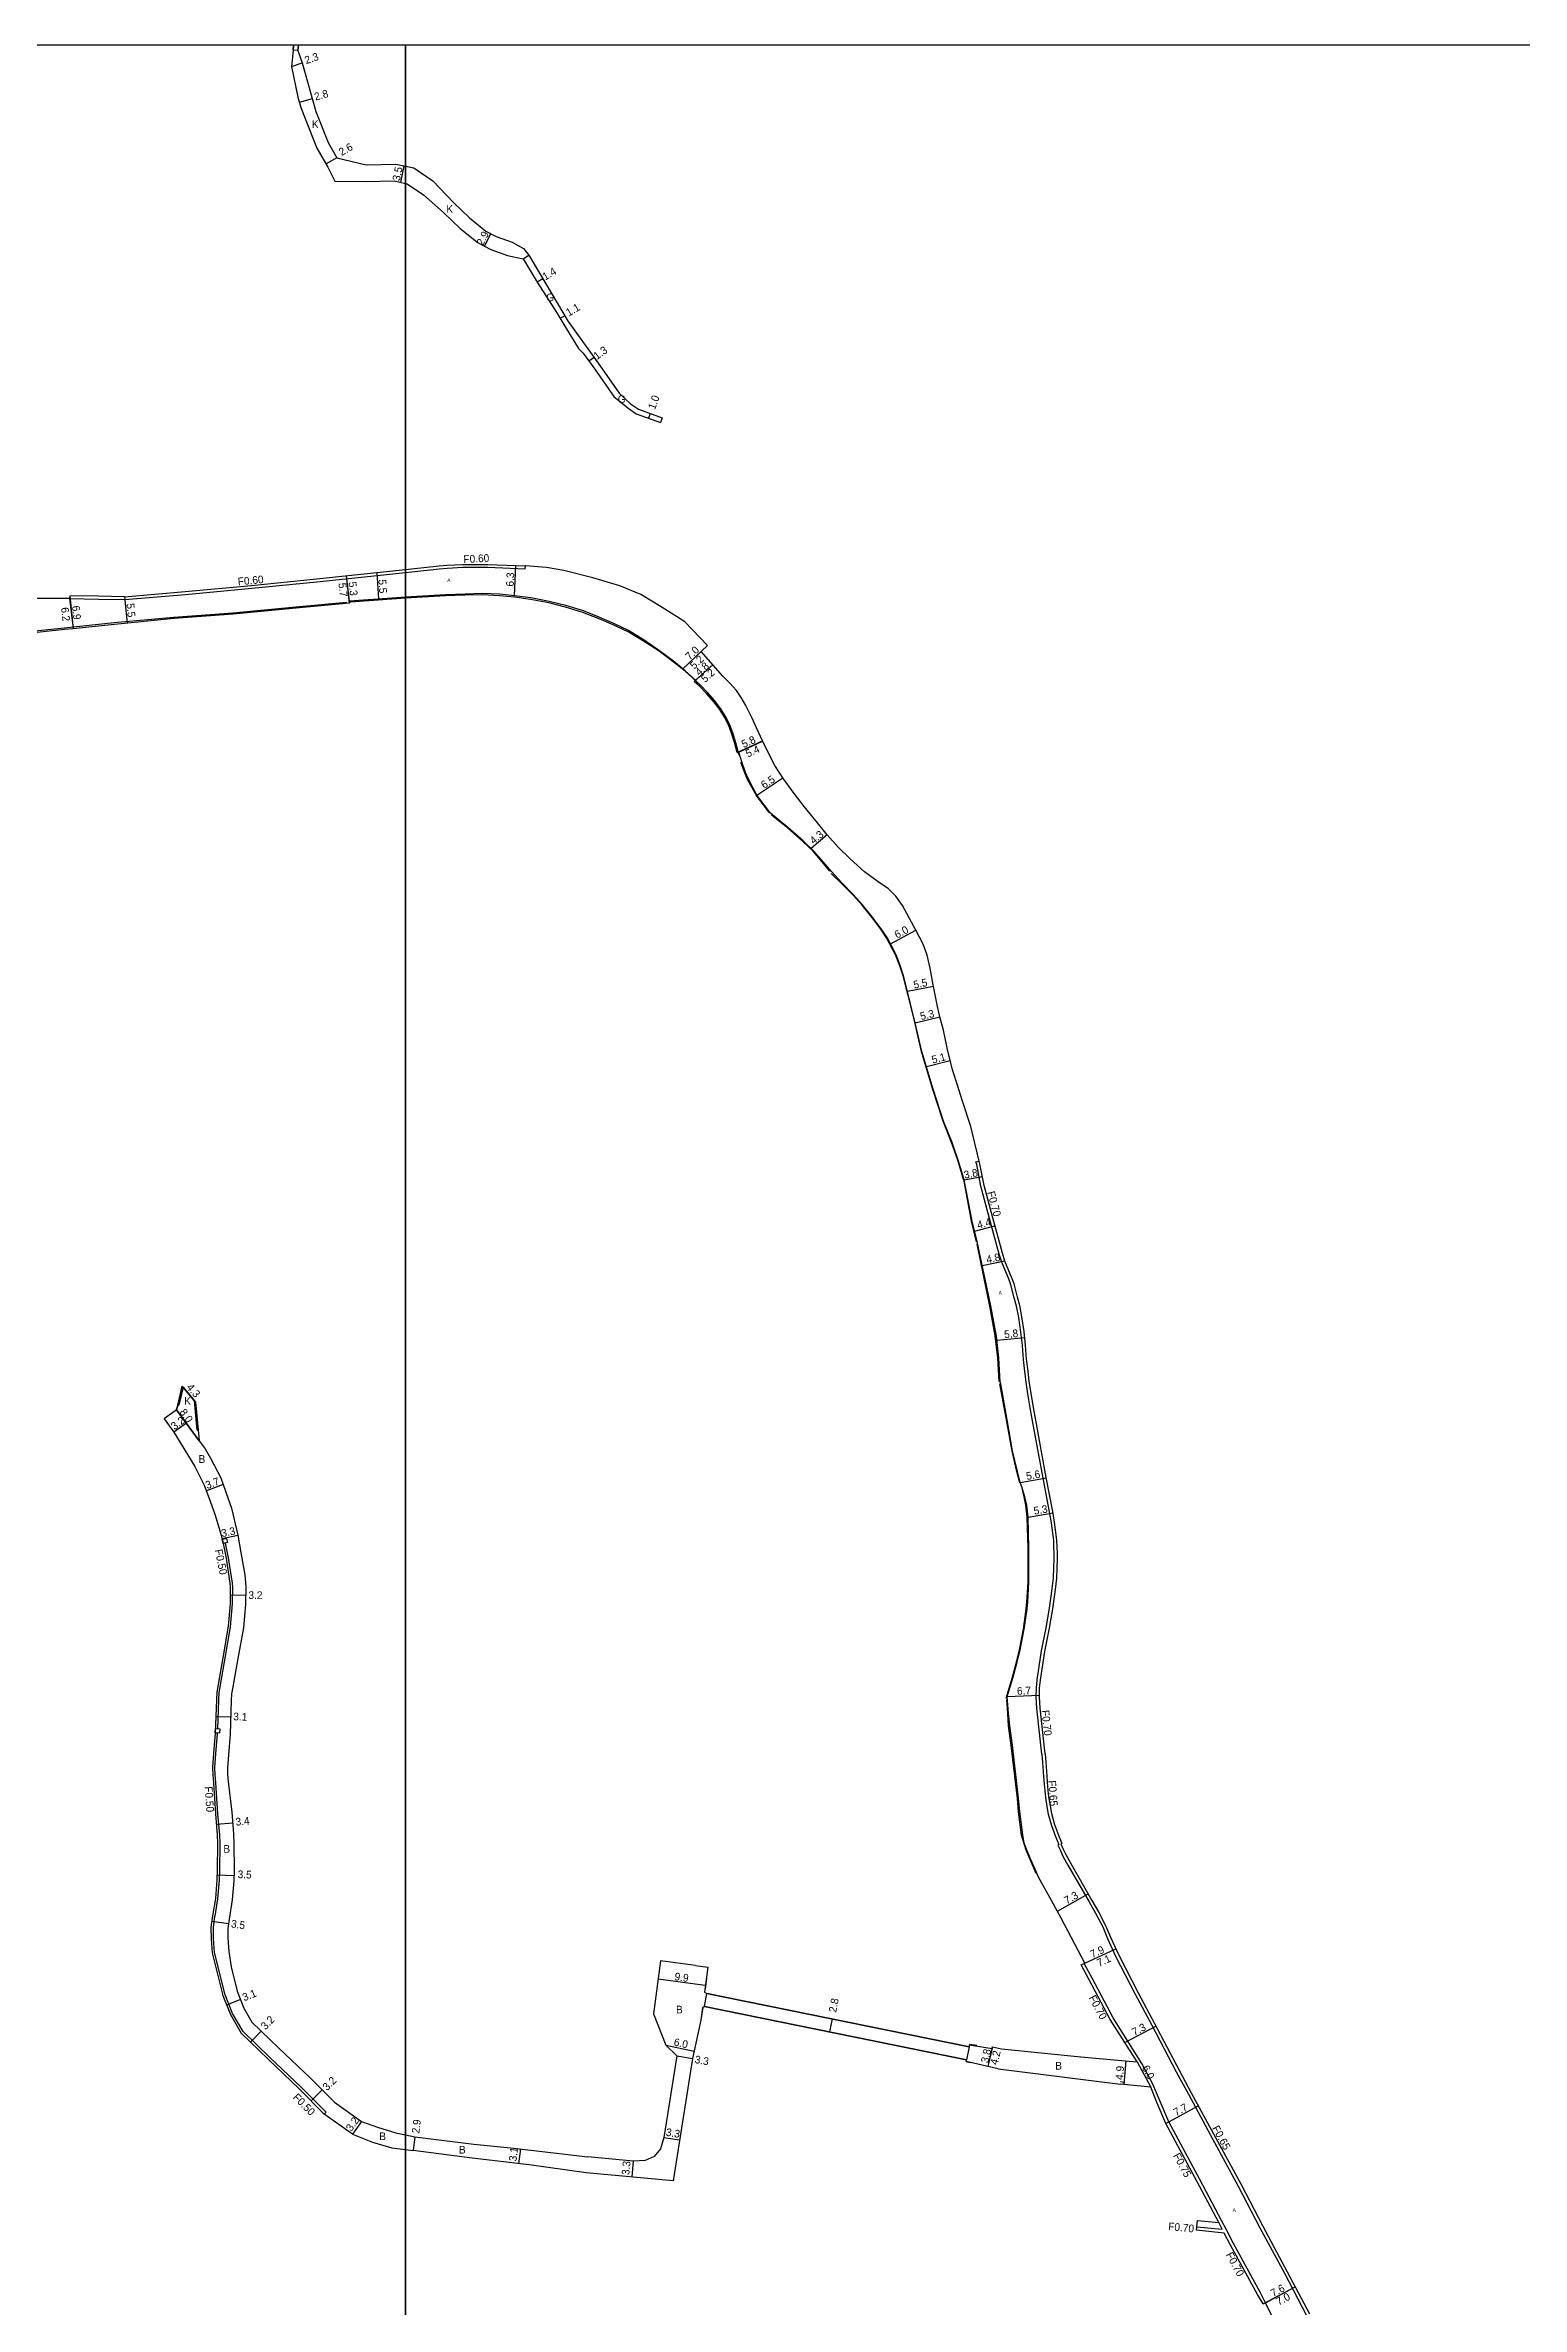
# Model space of a CAD drawing. Header units: metres. Extents: x -4000 to 0, y -102000 to -99000.
# Drawn here: x -874.8 to -568.2, y -99469.6 to -99000 of the extents above; entities that cross this region are included whole.
import ezdxf

# ---------------------------------------------------------------- set-up
doc = ezdxf.new("R2010")
doc.units = ezdxf.units.M
doc.header["$LTSCALE"] = 2.5
for name, color, linetype in [('側溝・桝', 7, 'Continuous'), ('図郭', 7, 'Continuous'), ('幅員', 7, 'Continuous'), ('歩道・分離帯・安全施設', 7, 'Continuous'), ('舗装', 7, 'Continuous'), ('道路', 7, 'Continuous')]:
    doc.layers.add(name, color=color, linetype=linetype)
doc.styles.get("Standard").update_dxf_attribs({"font": ''})
doc.styles.add('YOKO_DECO', font='')
doc.styles.get('Standard').set_extended_font_data('@MS PGothic')
doc.styles.get('YOKO_DECO').set_extended_font_data('MS PGothic')

msp = doc.modelspace()

# ---------------------------------------------------------------- linework, layer by layer
at = {"layer": '側溝・桝'}
for points in [[(-869.72, -99114.91), (-863.72, -99115), (-858.29, -99115.11), (-845.68, -99114.03), (-831.92, -99112.76), (-818.39, -99111.42), (-808.53, -99110.37), (-800, -99109.49)], [(-800, -99109.49), (-798.65, -99109.35), (-792.97, -99108.72), (-791.34, -99108.59), (-788.09, -99108.4), (-782.87, -99108.39), (-775.13, -99108.69), (-775.08, -99108.09)], [(-667.84, -99354.84), (-668.91, -99345.36), (-669.02, -99342.93), (-668.98, -99341.12), (-668.8, -99339.42), (-667.89, -99333.4), (-666.93, -99328.57), (-666.26, -99324.55), (-665.69, -99320.53), (-665.44, -99318.24), (-665.34, -99316.2), (-665.3, -99314.17), (-665.3, -99313.07), (-665.33, -99311.97), (-665.38, -99310.44), (-665.86, -99306.78), (-666.24, -99304.55), (-667.59, -99297.51), (-669.79, -99285.6), (-670.26, -99282.94), (-670.75, -99280), (-671.13, -99277.56), (-671.39, -99275.37), (-671.68, -99272.91), (-671.89, -99269.99), (-672.18, -99267.19), (-672.64, -99264.15), (-673.1, -99261.83), (-673.59, -99260.11), (-674.27, -99257.41), (-674.65, -99256.38), (-676.18, -99252.67), (-676.69, -99251.01), (-678.71, -99243.63), (-680.52, -99236.91), (-681.37, -99232.42), (-681.52, -99231.84), (-680.85, -99231.7)], [(-838.96, -99349.55), (-838.75, -99343.6), (-838.67, -99342.05), (-838.39, -99340.42), (-837.35, -99334.5), (-836.34, -99328.36), (-835.9, -99323.64), (-835.86, -99320.1), (-835.93, -99319.31), (-836.73, -99314.06), (-837.36, -99310.99)], [(-816.84, -99429.55), (-816.49, -99429.2), (-821.68, -99423.95), (-828.14, -99417.83), (-833.71, -99412.43), (-835.9, -99408.68), (-837.44, -99404.79), (-839.63, -99396), (-839.63, -99396.02), (-839.85, -99393.14), (-839.88, -99390.82), (-839.54, -99388.48), (-839.53, -99388.45), (-838.94, -99384.85), (-838.63, -99380.99), (-838.56, -99378.89), (-838.5, -99373.38), (-838.57, -99371.58), (-838.94, -99367.2), (-839.36, -99360.81), (-839.37, -99360.75), (-839.52, -99359.12), (-839.57, -99357.57), (-839.34, -99354.75), (-838.99, -99350.51), (-839.49, -99350.47)], [(-667.84, -99354.84), (-667.7, -99356.56), (-667.49, -99359.46), (-667.33, -99361.74), (-667.12, -99363.8), (-666.8, -99365.67), (-666.5, -99367.32), (-665.84, -99369.65), (-664.98, -99371.91), (-664.33, -99373.62), (-664.52, -99373.7), (-664.07, -99374.72), (-663.47, -99375.99), (-662.42, -99377.86), (-658.04, -99385.52), (-656.69, -99387.87), (-655.2, -99390.67), (-654.22, -99393.12), (-652.53, -99396.75), (-648.45, -99404.67), (-645.04, -99411.1), (-639.94, -99420.76), (-637.4, -99425.45), (-632.38, -99434.71), (-627.08, -99444.5), (-622.56, -99453.15), (-617.49, -99462.61), (-612.87, -99471.39)], [(-621.4, -99468.73), (-622.47, -99466.68), (-628.02, -99456.45), (-629.52, -99453.57), (-630.52, -99451.68), (-635.04, -99443.17), (-641.49, -99431.17), (-643.27, -99426.95), (-644.78, -99423.33), (-647.09, -99419.06), (-653.02, -99409.59), (-657.4, -99401.37), (-659.05, -99398.27)], [(-635.63, -99452.99), (-630.37, -99453.49), (-631.11, -99452.05)]]:
    msp.add_lwpolyline(points, dxfattribs=at)
for points in [[(-837.15, -99310.03), (-836.97, -99310.91), (-837.85, -99311.09), (-838.03, -99310.21)], [(-839.46, -99349.53), (-838.56, -99349.56), (-838.59, -99350.46), (-839.49, -99350.43)]]:
    msp.add_lwpolyline(points, close=True, dxfattribs=at)
at = {"layer": '側溝・桝', "elevation": -78.88}
msp.add_lwpolyline([(-648.07, -99418.73), (-645.24, -99424.01)], dxfattribs=at)
at = {"layer": '図郭'}
for points in [[(-1600, -99600), (-800, -99600), (-800, -99000), (-1600, -99000)], [(-800, -99600), (0, -99600), (0, -99000), (-800, -99000)]]:
    msp.add_lwpolyline(points, close=True, dxfattribs=at)
at = {"layer": '幅員'}
for points in [[(-823.64, -99004.39), (-821.47, -99003.64)], [(-819.36, -99011.11), (-822.05, -99011.88)], [(-814.23, -99023.35), (-816.48, -99024.65)], [(-800.96, -99028.47), (-800.24, -99025.05)], [(-783.6, -99041.73), (-782.29, -99039.14)], [(-771.46, -99048.5), (-772.67, -99049.22)], [(-766.92, -99056.19), (-767.86, -99056.75)], [(-760.83, -99064.84), (-761.89, -99065.6)], [(-749.16, -99076.48), (-749.5, -99077.43)], [(-811.6, -99115.83), (-812.21, -99110.15)], [(-811.62, -99115.41), (-812.21, -99110.15)], [(-805.96, -99109.5), (-805.59, -99115)], [(-777.34, -99114.29), (-777.09, -99108.01)], [(-869.72, -99114.91), (-869.01, -99121.1)], [(-869.71, -99114.31), (-869, -99121.15)], [(-858.31, -99114.5), (-857.77, -99120)], [(-737.3, -99124.65), (-742.39, -99129.48)], [(-738.61, -99125.89), (-742.39, -99129.48)], [(-740.02, -99132.08), (-736.16, -99128.65)], [(-739.78, -99131.82), (-736.16, -99128.65)], [(-731.12, -99146.85), (-725.85, -99144.46)], [(-730.79, -99146.76), (-725.85, -99144.48)], [(-727.03, -99155.73), (-721.6, -99152.14)], [(-712.42, -99163.97), (-715.68, -99166.75)], [(-699.3, -99186.58), (-694.03, -99183.71)], [(-695.74, -99196.44), (-690.35, -99195.34)], [(-694.17, -99203), (-689.02, -99201.75)], [(-691.82, -99212.07), (-686.88, -99210.78)], [(-683.99, -99235.57), (-680.21, -99234.86)], [(-681.82, -99246.26), (-677.6, -99245.11)], [(-675.54, -99252.44), (-680.23, -99253.44)], [(-677.19, -99268.9), (-671.38, -99268.32)], [(-843.56, -99281.73), (-846.34, -99278.45)], [(-845.48, -99286.1), (-848.06, -99288)], [(-847.5, -99283.32), (-842.81, -99289.8)], [(-837.85, -99298.86), (-841.32, -99300.13)], [(-672.38, -99298.45), (-666.91, -99297.44)], [(-670.72, -99305.6), (-665.52, -99304.72)], [(-838.07, -99310.03), (-834.83, -99309.39)], [(-833.18, -99321.89), (-836.38, -99321.85)], [(-675.06, -99342.86), (-668.35, -99342.56)], [(-836.27, -99347.18), (-839.37, -99347.07)], [(-835.87, -99369.15), (-839.25, -99369.45)], [(-839.1, -99379.92), (-835.6, -99380.04)], [(-664.6, -99387.46), (-658.25, -99383.82)], [(-836.74, -99390.06), (-840.2, -99389.55)], [(-659.67, -99398.57), (-652.51, -99395.24)], [(-658.91, -99398.2), (-652.51, -99395.24)], [(-737.73, -99402.86), (-747.54, -99401.55)], [(-834.25, -99405.78), (-837.13, -99406.92)], [(-832.18, -99414.62), (-829.95, -99412.32)], [(-711.41, -99409.82), (-711.96, -99412.52)], [(-650.61, -99414.71), (-644.18, -99411.32)], [(-745.92, -99415.25), (-740.05, -99416.5)], [(-743.63, -99417.48), (-740.38, -99418.05)], [(-678.11, -99415.59), (-679.08, -99419.68)], [(-678.2, -99415.98), (-679.08, -99419.68)], [(-650.38, -99418.52), (-650.83, -99423.4)], [(-648.07, -99418.73), (-645.24, -99424.01)], [(-817.27, -99424.56), (-819.55, -99426.81)], [(-809.11, -99431.13), (-810.97, -99433.74)], [(-642.13, -99431.51), (-635.36, -99427.83)], [(-798.02, -99434.28), (-798.38, -99437.16)], [(-746.33, -99434.41), (-743.07, -99434.93)], [(-776.43, -99439.87), (-776.06, -99436.79)], [(-752.68, -99439.33), (-752.98, -99442.61)], [(-621.92, -99468.98), (-615.24, -99465.46)], [(-621.4, -99468.73), (-615.24, -99465.46)]]:
    msp.add_lwpolyline(points, dxfattribs=at)
at = {"layer": '歩道・分離帯・安全施設'}
for points, elevation in [([(-812.14, -99115.71), (-822.01, -99116.6), (-835.87, -99117.9), (-848.08, -99118.81), (-860.51, -99119.9), (-870.84, -99121.01), (-880.24, -99122.03)], 81.46), ([(-800, -99114.84), (-801.83, -99114.97), (-811.38, -99115.64)], 81.39), ([(-730.69, -99147.42), (-731.37, -99144.88), (-732.03, -99142.74), (-732.7, -99140.98), (-733.52, -99139.39), (-734.48, -99137.8), (-735.75, -99136.12), (-737.26, -99134.41), (-738.76, -99132.87), (-741.91, -99129.98), (-744.37, -99128.01), (-747.31, -99125.8), (-750.54, -99123.72), (-753.78, -99121.78), (-756.87, -99120.32), (-759.77, -99119.08), (-763.14, -99117.78), (-766.78, -99116.65), (-770.21, -99115.79), (-774, -99115.08), (-777.36, -99114.59), (-780.48, -99114.3), (-783.96, -99114.13), (-787.59, -99114.16), (-791.67, -99114.29), (-800, -99114.84)], 81.87), ([(-724.44, -99159.31), (-727.13, -99155.75), (-728.97, -99152.43), (-729.55, -99151.05), (-730.36, -99148.95)], 81.89), ([(-711.9, -99171.47), (-713.8, -99169.14), (-715.3, -99167.34), (-717.49, -99165.3), (-720.64, -99162.51), (-723.96, -99159.85)], 81.7), ([(-684.04, -99235.71), (-685.29, -99231.49), (-686.6, -99227.84), (-688.35, -99223.43), (-690.5, -99216.84), (-692.81, -99208.97), (-694.46, -99201.96), (-695.64, -99197.05), (-696.64, -99193.24), (-697.35, -99191.13), (-698.22, -99188.89), (-700.08, -99185.33), (-701.3, -99183.53), (-703.12, -99181.05), (-705.19, -99178.54), (-707.02, -99176.51), (-709.48, -99174.06), (-711.59, -99172)], 81.69), ([(-681.45, -99248.46), (-682.45, -99244.18), (-683.96, -99235.85)], 81.65), ([(-676.69, -99277.45), (-676.96, -99272.53), (-677.51, -99268), (-678.68, -99261.78), (-681.31, -99248.96)], 81.61), ([(-672.45, -99298.47), (-673.01, -99296.17), (-673.98, -99291.89), (-675.18, -99285.43), (-676.55, -99277.96)], 81.38), ([(-675.29, -99343.23), (-674.02, -99339.03), (-673.1, -99335.71), (-672.49, -99333.15), (-671.63, -99328.88), (-671.16, -99325.29), (-670.95, -99323.26), (-670.69, -99319.15), (-670.66, -99312.07), (-670.91, -99305.6), (-671.14, -99303.16), (-671.53, -99301.41), (-671.96, -99299.53)], 81.15), ([(-669.05, -99379.64), (-671.11, -99374.77), (-672.07, -99371.66), (-672.72, -99366.78), (-672.88, -99364.02), (-674.21, -99353.04), (-674.74, -99348.97), (-674.94, -99346.42), (-675.1, -99343.49)], 80.72)]:
    msp.add_lwpolyline(points, dxfattribs=dict(at, elevation=elevation))
for points in [[(-737.71, -99403.54), (-737.42, -99401.41)], [(-738.56, -99410.08), (-738.2, -99407.41)], [(-681.38, -99415.34), (-682.86, -99415.1)], [(-683.57, -99418.68), (-682.72, -99418.88)]]:
    msp.add_lwpolyline(points, dxfattribs=at)
at = {"layer": '舗装'}
msp.add_lwpolyline([(-775.56, -99044.33), (-774.36, -99043.62)], dxfattribs=at)
at = {"layer": '道路'}
for points in [[(-823.33, -99001.02), (-823.64, -99004.39), (-822.35, -99010.8), (-821.75, -99012.95), (-818.39, -99021.34), (-816.09, -99025.34)], [(-823.22, -99000), (-823.33, -99001.02)], [(-823.22, -99000), (-823.33, -99001.02)], [(-822.22, -99000), (-822.33, -99001.12), (-823.33, -99001.02), (-823.22, -99000)], [(-822.22, -99000), (-822.33, -99001.12)], [(-822.33, -99001.12), (-822.22, -99000)], [(-822.33, -99001.12), (-821.47, -99003.64), (-818.6, -99013.79), (-816.05, -99020.2), (-814.23, -99023.35), (-808.17, -99024.81)], [(-816.09, -99025.34), (-814.63, -99028.21), (-808.09, -99028.31), (-802.31, -99028.19), (-800, -99028.68)], [(-808.17, -99024.81), (-801.98, -99024.68), (-800, -99025.1)], [(-800, -99025.1), (-798.22, -99025.47), (-794.29, -99028.13), (-790.05, -99032.65), (-786.71, -99035.86), (-783.33, -99038.62), (-781.13, -99039.73), (-777.84, -99040.91)], [(-800, -99028.68), (-799.61, -99028.76), (-796.24, -99031.03), (-792.06, -99034.74), (-788.64, -99038.03), (-784.92, -99041.06), (-782.28, -99042.4), (-778.82, -99043.64), (-775.56, -99044.33), (-772.67, -99049.22), (-768.58, -99055.54), (-767.13, -99057.99), (-764.03, -99062.95), (-763.09, -99063.92), (-760.69, -99067.26), (-756.7, -99072.95), (-753.8, -99075.3), (-752.08, -99076.5), (-747.05, -99078.31)], [(-777.84, -99040.91), (-775.5, -99042.23), (-774.36, -99043.62), (-766.21, -99057.39), (-759.63, -99066.51), (-755.64, -99072.21), (-753.23, -99074.48), (-751.62, -99075.6), (-746.71, -99077.37)], [(-746.71, -99077.37), (-747.05, -99078.31)], [(-869.72, -99114.91), (-878.1, -99114.85)], [(-846.18, -99278.64), (-847.07, -99282.39), (-847.26, -99282.34), (-847.5, -99283.32)], [(-846.18, -99278.64), (-843.79, -99281.47)], [(-843.79, -99281.47), (-843.22, -99287.53), (-843.02, -99287.51), (-842.81, -99289.8)], [(-847.5, -99283.32), (-850.07, -99285.21)], [(-850.07, -99285.21), (-848.06, -99288), (-843.74, -99295.07)], [(-842.81, -99289.8), (-841.61, -99291.43), (-840.45, -99293.39)], [(-843.74, -99295.07), (-841.76, -99298.95), (-840.82, -99301.51), (-839.58, -99305.01)], [(-840.45, -99293.39), (-838.36, -99297.46), (-837.34, -99300.26), (-836.09, -99303.78), (-834.83, -99309.38), (-834.2, -99312.98)], [(-839.58, -99305.01), (-838.07, -99310.03), (-837.23, -99314.15), (-836.43, -99319.37)], [(-834.2, -99312.98), (-833.37, -99317.6), (-833.16, -99320), (-833.2, -99323.78), (-833.65, -99328.59), (-834.79, -99334.95), (-835.83, -99340.87), (-836.08, -99342.34), (-836.15, -99343.71), (-836.39, -99350.65), (-836.75, -99354.96), (-836.96, -99357.64), (-836.93, -99358.96), (-836.78, -99360.5), (-836.06, -99366.9), (-835.67, -99371.4), (-835.6, -99373.34), (-835.56, -99379.07)], [(-836.43, -99319.37), (-836.36, -99320.12), (-836.4, -99323.61), (-836.84, -99328.29), (-837.84, -99334.42), (-838.88, -99340.34), (-839.17, -99341.99), (-839.25, -99343.58), (-839.49, -99350.47), (-839.84, -99354.71), (-840.07, -99357.56), (-840.02, -99359.15), (-839.86, -99360.79), (-839.86, -99360.85), (-839.44, -99367.24), (-839.07, -99371.61), (-839, -99373.38), (-839.06, -99378.88), (-839.13, -99380.96), (-839.44, -99384.79), (-840.03, -99388.41)], [(-648.07, -99418.73), (-653.65, -99409.93), (-658.03, -99401.71), (-659.67, -99398.57), (-658.91, -99398.2), (-663.83, -99388.86), (-665.84, -99385.24), (-668.54, -99380.35), (-669.33, -99378.54), (-670.25, -99376.45), (-671.19, -99374.23), (-671.5, -99373.27), (-671.8, -99371.58), (-672.39, -99366.73), (-672.66, -99363.99), (-673.91, -99352.99), (-674.49, -99348.93), (-674.76, -99346.39), (-675.06, -99342.86), (-673.87, -99339.06), (-672.96, -99335.73), (-672.35, -99333.17), (-671.51, -99328.88), (-670.92, -99324.69)], [(-835.56, -99379.07), (-835.64, -99381.16), (-835.95, -99385.07)], [(-840.03, -99388.41), (-840.39, -99390.78), (-840.35, -99393.16), (-840.13, -99396.05)], [(-835.95, -99385.07), (-836.6, -99389.11), (-836.88, -99391.01), (-836.85, -99393), (-836.64, -99395.79), (-836.15, -99398.98), (-834.95, -99404.01), (-833.55, -99407.54), (-831.88, -99410.45), (-826.28, -99415.88), (-819.79, -99422.02), (-814.76, -99427.1), (-809.11, -99431.13), (-805.81, -99432.31), (-801.99, -99433.45), (-800, -99433.87)], [(-840.13, -99396.05), (-837.92, -99404.95), (-836.35, -99408.9), (-834.1, -99412.75)], [(-739.77, -99398.74), (-747.04, -99397.75), (-748.5, -99408.76)], [(-739.77, -99398.74), (-737.22, -99399.05), (-737.91, -99404.25), (-737.38, -99404.52)], [(-737.93, -99407.22), (-738.33, -99407.4), (-738.68, -99410.06)], [(-737.93, -99407.22), (-683.5, -99418.33)], [(-737.93, -99407.22), (-683.5, -99418.33)], [(-737.38, -99404.52), (-682.95, -99415.63), (-682.88, -99415.22)], [(-682.95, -99415.63), (-737.38, -99404.52)], [(-810.97, -99433.74), (-816.84, -99429.55), (-822.03, -99424.31), (-828.49, -99418.19), (-834.1, -99412.75)], [(-748.5, -99408.76), (-745.92, -99415.25), (-743.63, -99417.48), (-746.33, -99434.41), (-747.05, -99436.75), (-748.35, -99438.35), (-750.22, -99439.21), (-752.67, -99439.33), (-752.68, -99439.33), (-762.15, -99438.45)], [(-738.68, -99410.06), (-740.37, -99418), (-744.43, -99443.41)], [(-682.88, -99415.22), (-678.2, -99415.98)], [(-678.2, -99415.98), (-678.11, -99415.59), (-676.2, -99416.04)], [(-676.2, -99416.04), (-659.78, -99417.66), (-649.71, -99418.58), (-648.07, -99418.73)], [(-676.9, -99420.19), (-683.56, -99418.62), (-683.5, -99418.33)], [(-676.9, -99420.19), (-675.25, -99420.36), (-651.5, -99423.33)], [(-645.24, -99424.01), (-650.15, -99423.46), (-651.5, -99423.33)], [(-810.97, -99433.74), (-806.82, -99435.39), (-802.79, -99436.59), (-800, -99436.95)], [(-800, -99433.87), (-798.02, -99434.28)], [(-798.02, -99434.28), (-785.79, -99435.83), (-778.16, -99436.54)], [(-778.16, -99436.54), (-773.96, -99437.04), (-762.15, -99438.45)], [(-800, -99436.95), (-798.38, -99437.16)], [(-744.43, -99443.41), (-762.45, -99441.73), (-774.33, -99440.12), (-786.15, -99438.71), (-798.38, -99437.16)]]:
    msp.add_lwpolyline(points, dxfattribs=at)
for points, elevation in [([(-800, -99108.89), (-798.72, -99108.75), (-793.02, -99108.11), (-791.39, -99107.98), (-788.11, -99107.8), (-782.86, -99107.79), (-775.08, -99108.09)], 80.63), ([(-858.31, -99114.5), (-845.73, -99113.42), (-831.97, -99112.16), (-818.45, -99110.82), (-808.6, -99109.77), (-800, -99108.89)], 80.67), ([(-696.79, -99178.61), (-698.14, -99176.67), (-699.71, -99175.16), (-701.82, -99173.7), (-704.66, -99171.6), (-707.66, -99168.94), (-710.12, -99166.52), (-712.42, -99163.97), (-714.7, -99161.09), (-717.19, -99158.05), (-719.31, -99155.34), (-721.46, -99152.35), (-723.3, -99149.56), (-724.53, -99147.16), (-725.85, -99144.46), (-727.11, -99141.74), (-728.07, -99139.57), (-729.29, -99137.1), (-730.3, -99135.44), (-731.28, -99134), (-732.66, -99132.47), (-734.08, -99130.99), (-738.61, -99125.89), (-737.3, -99124.65), (-741.98, -99119.72), (-743.68, -99118.64), (-747.21, -99116.4), (-751.15, -99114.04), (-755.5, -99112.27), (-761.1, -99110.58), (-767.08, -99109.06), (-770.71, -99108.47), (-775.08, -99108.09)], 80.24), ([(-811.62, -99115.41), (-811.6, -99115.83), (-822.02, -99116.84), (-835.75, -99118.15), (-848, -99119.04), (-860.43, -99120.26), (-869.05, -99121.16), (-870.78, -99121.34), (-880.27, -99122.38), (-880.33, -99121.83)], 80.62), ([(-858.31, -99114.5), (-863.71, -99114.39), (-869.71, -99114.31), (-869.72, -99114.91)], 80.67), ([(-800, -99114.63), (-801.84, -99114.75), (-811.62, -99115.41)], 80.59), ([(-670.92, -99324.69), (-670.79, -99323.29), (-670.54, -99319.15), (-670.53, -99312.06), (-670.72, -99305.6), (-670.98, -99303.13), (-671.35, -99301.37), (-671.98, -99299.35), (-672.38, -99298.45), (-672.93, -99296.15), (-673.91, -99291.88), (-675.06, -99285.4), (-676.39, -99277.92), (-676.47, -99277.5), (-676.76, -99272.54), (-677.29, -99268.04), (-678.46, -99261.74), (-681.3, -99248.41), (-682.34, -99244.14), (-683.99, -99235.57), (-685.19, -99231.47), (-686.13, -99228.85), (-686.5, -99227.81), (-688.27, -99223.41), (-690.39, -99216.76), (-692.77, -99208.96), (-694.17, -99203), (-694.41, -99201.96), (-695.59, -99197.04), (-696.57, -99193.22), (-697.26, -99191.1), (-698.12, -99188.85), (-699.3, -99186.58), (-699.99, -99185.26), (-701.22, -99183.49), (-703.05, -99180.98), (-705.11, -99178.46), (-706.94, -99176.42), (-709.39, -99173.94), (-711.52, -99171.59), (-713.7, -99169.08), (-715.23, -99167.28), (-717.42, -99165.22), (-720.58, -99162.42), (-724.16, -99159.45), (-727.03, -99155.73), (-728.75, -99152.36), (-729.36, -99150.98), (-730.17, -99148.82), (-730.79, -99146.76), (-731.12, -99146.85), (-731.63, -99144.95), (-732.28, -99142.83), (-732.94, -99141.09), (-733.76, -99139.52), (-734.7, -99137.95), (-735.96, -99136.3), (-737.46, -99134.6), (-738.95, -99133.06), (-740.02, -99132.08), (-739.78, -99131.82), (-741.88, -99129.9), (-744.3, -99127.92), (-747.24, -99125.73), (-750.4, -99123.52), (-753.67, -99121.55), (-756.73, -99120.06), (-759.64, -99118.82), (-763.03, -99117.47), (-766.67, -99116.36), (-770.17, -99115.49), (-773.98, -99114.75), (-777.34, -99114.29), (-780.46, -99114), (-783.97, -99113.87), (-787.6, -99113.96), (-791.68, -99114.09), (-800, -99114.63)], 80.65), ([(-692.52, -99186.67), (-694.03, -99183.71), (-696.79, -99178.61)], 80.24), ([(-689.48, -99199.59), (-690.41, -99195.06), (-691.04, -99191.65), (-691.63, -99188.91), (-692.52, -99186.67)], 80.24), ([(-688.29, -99204.51), (-689.02, -99201.75), (-689.48, -99199.59)], 80.24), ([(-667.17, -99354.79), (-668.23, -99345.3), (-668.34, -99342.93), (-668.3, -99341.16), (-668.12, -99339.5), (-667.22, -99333.52), (-666.25, -99328.69), (-665.58, -99324.66), (-665.01, -99320.62), (-664.76, -99318.29), (-664.66, -99316.22), (-664.61, -99314.18), (-664.62, -99313.06), (-664.65, -99311.95), (-664.7, -99310.39), (-665.19, -99306.67), (-665.56, -99304.43), (-666.92, -99297.38), (-669.12, -99285.48), (-669.59, -99282.83), (-670.08, -99279.9), (-670.45, -99277.47), (-670.72, -99275.29), (-671, -99272.84), (-671.21, -99269.93), (-671.5, -99267.1), (-671.97, -99264.03), (-672.43, -99261.67), (-672.93, -99259.93), (-673.62, -99257.21), (-674.01, -99256.13), (-675.54, -99252.44), (-676.03, -99250.82), (-678.05, -99243.45), (-679.85, -99236.76), (-680.71, -99232.27), (-680.85, -99231.7), (-682.61, -99224.48), (-684.36, -99219.05), (-685.39, -99215.96), (-686.37, -99212.73), (-687.46, -99208.55), (-688.29, -99204.51)], 80.24), ([(-667.17, -99354.79), (-667.04, -99356.51), (-666.83, -99359.41), (-666.67, -99361.63), (-666.46, -99363.71), (-666.14, -99365.56), (-665.86, -99367.17), (-665.21, -99369.44), (-664.36, -99371.67), (-663.71, -99373.36), (-663.91, -99373.43), (-663.47, -99374.44), (-662.88, -99375.69), (-661.84, -99377.53), (-657.46, -99385.19), (-656.11, -99387.55), (-654.6, -99390.38), (-653.62, -99392.85), (-651.94, -99396.46), (-647.87, -99404.37), (-644.46, -99410.79), (-639.36, -99420.45), (-636.82, -99425.13), (-631.79, -99434.4), (-626.49, -99444.19), (-621.97, -99452.84), (-616.9, -99462.3), (-612.28, -99471.07)], 80.24), ([(-650.79, -99422.98), (-651.5, -99422.9)], 78.76), ([(-635.5, -99451.63), (-631.11, -99452.05), (-635.68, -99443.51), (-642.13, -99431.51), (-643.91, -99427.29), (-645.24, -99424.01)], 78.22), ([(-635.7, -99453.7), (-635.5, -99451.63)], 78.15), ([(-575.83, -99537.17), (-574.12, -99530.51), (-573.98, -99529.38), (-578.57, -99525.31), (-584.57, -99519.87), (-587.4, -99517.35), (-588.3, -99517.63), (-591.67, -99514.06), (-598, -99507.81), (-602.19, -99503.37), (-605.52, -99498.98), (-608.35, -99494.69), (-613.57, -99485.86), (-613.55, -99485.25), (-615.26, -99481.61), (-618.45, -99474.85), (-621.4, -99468.73), (-621.92, -99468.98), (-623.1, -99467.04), (-628.66, -99456.79), (-629.98, -99454.26), (-635.7, -99453.7)], 76.17)]:
    msp.add_lwpolyline(points, dxfattribs=dict(at, elevation=elevation))
for points in [[(-847.5, -99283.32), (-847.26, -99282.34), (-847.07, -99282.39), (-846.18, -99278.64), (-843.79, -99281.47), (-843.22, -99287.53), (-843.02, -99287.51), (-842.81, -99289.8)], [(-847.26, -99282.34), (-846.34, -99278.45), (-846.18, -99278.64), (-847.07, -99282.39)], [(-843.22, -99287.53), (-843.79, -99281.47), (-843.56, -99281.73), (-843.02, -99287.51)], [(-683.5, -99418.33), (-737.93, -99407.22), (-737.38, -99404.52), (-682.95, -99415.63)]]:
    msp.add_lwpolyline(points, close=True, dxfattribs=at)

# ---------------------------------------------------------------- texts
at = {"layer": '側溝・桝'}
for s, rotation, p in [('F0.60', 3.2005, (-787.9, -99107.54)), ('F0.60', 5.2593, (-834.73, -99112.16)), ('F0.70', 285.0287, (-679.21, -99238.18)), ('F0.50', 281.5448, (-839.6, -99312.45)), ('F0.70', 276.3352, (-667.93, -99345.76)), ('F0.65', 274.1092, (-666.52, -99360.34)), ('F0.50', 273.7135, (-841.67, -99361.57)), ('F0.70', 298.0782, (-658.16, -99405.4)), ('F0.50', 314.7053, (-823.5, -99426.22)), ('F0.65', 298.4763, (-632.55, -99432.48)), ('F0.75', 298.2429, (-640.65, -99438.18)), ('F0.70', 354.4934, (-641.65, -99453.64)), ('F0.70', 298.4669, (-629.69, -99458.76))]:
    msp.add_text(s, height=1.6, rotation=rotation, dxfattribs=at).set_placement(p)
at = {"layer": '幅員'}
for s, rotation, p in [('2.3', 19.0551, (-820.6, -99003.95)), ('2.8', 15.7573, (-818.67, -99011.51)), ('2.6', 30.0983, (-813.26, -99023.03)), ('3.5', 78.137, (-801.17, -99028.28)), ('2.9', 63.1926, (-783.89, -99041.75)), ('1.4', 30.6187, (-770.98, -99048.89)), ('1.1', 30.6187, (-766.08, -99056.36)), ('1.3', 35.806, (-760.23, -99065.37)), ('1.0', 70.2073, (-748.18, -99075.77)), ('5.7', 276.0885, (-813.91, -99111.71)), ('5.3', 276.3876, (-811.81, -99111.48)), ('5.5', 273.8578, (-805.61, -99110.95)), ('6.3', 87.7642, (-777.51, -99112.42)), ('6.2', 276.5637, (-871.51, -99116.79)), ('6.9', 275.9084, (-869.24, -99116.44)), ('5.5', 275.632, (-857.92, -99115.95)), ('7.0', 43.5017, (-740.95, -99127.77)), ('5.2', 43.5017, (-740.02, -99129.66)), ('4.8', 41.3024, (-738.97, -99131.05)), ('5.2', 41.7018, (-737.76, -99132.43)), ('5.8', 24.4327, (-729.76, -99145.96)), ('5.4', 24.7423, (-728.9, -99147.92)), ('6.5', 33.4208, (-725.52, -99154.43)), ('4.3', 40.3932, (-715.21, -99166.01)), ('6.0', 28.5391, (-697.92, -99185.54)), ('5.5', 11.5256, (-694.35, -99195.9)), ('5.3', 13.6171, (-692.9, -99202.44)), ('5.1', 14.6268, (-690.5, -99211.47)), ('3.8', 10.7731, (-683.88, -99235.36)), ('4.4', 15.3598, (-681.05, -99245.79)), ('4.8', 12.0051, (-679.21, -99252.96)), ('5.8', 5.7521, (-675.59, -99268.49)), ('4.3', 310.2265, (-845.55, -99278.73)), ('3.2', 36.3138, (-847.95, -99287.61)), ('8.0', 305.8506, (-847, -99283.84)), ('3.7', 20.0917, (-841.18, -99299.81)), ('5.6', 10.4716, (-670.94, -99297.93)), ('5.3', 9.5233, (-669.42, -99305.13)), ('3.3', 11.3197, (-838.07, -99309.78)), ('3.2', 359.3629, (-832.61, -99322.6)), ('6.7', 2.5928, (-672.98, -99342.52)), ('3.1', 358.0185, (-835.75, -99347.79)), ('3.4', 4.9395, (-835.2, -99369.69)), ('3.5', 357.9829, (-834.86, -99380.56)), ('7.3', 29.7616, (-662.65, -99386.05)), ('3.5', 351.5501, (-836.29, -99390.78)), ('7.9', 24.9576, (-657.34, -99397.21)), ('7.1', 24.8152, (-655.98, -99399.03)), ('3.1', 21.6306, (-833.47, -99406.16)), ('9.9', 352.4463, (-744.19, -99401.75)), ('2.8', 78.466, (-710.57, -99408.56)), ('3.2', 45.8735, (-829.05, -99412.19)), ('7.3', 27.8487, (-648.63, -99413.38)), ('6.0', 347.9775, (-744.37, -99415.33)), ('3.3', 350.0467, (-740.01, -99418.96)), ('3.8', 76.7056, (-679, -99419.08)), ('4.2', 76.7056, (-677.05, -99419.44)), ('3.2', 44.7053, (-816.25, -99424.81)), ('4.9', 84.7938, (-651, -99422.53)), ('6.0', 298.1846, (-647.13, -99419.96)), ('3.2', 54.4863, (-811.2, -99433.28)), ('2.9', 82.7585, (-797.13, -99433.67)), ('7.7', 28.4763, (-639.96, -99430.05)), ('3.1', 83.2098, (-776.95, -99439.44)), ('3.3', 350.9372, (-746, -99434.05)), ('3.3', 84.6923, (-753.52, -99442.28)), ('7.6', 27.7535, (-619.81, -99467.59)), ('7.0', 27.9109, (-618.68, -99469.34))]:
    msp.add_text(s, height=1.6, rotation=rotation, dxfattribs=at).set_placement(p)
at = {"layer": '舗装'}
for s, p in [('K', (-819.42, -99017.18)), ('K', (-791.5, -99034.79)), ('G', (-770.75, -99053.15)), ('G', (-755.92, -99074.28)), ('K', (-845.93, -99282.29)), ('B', (-842.94, -99294.35)), ('B', (-837.8, -99375.3)), ('B', (-743.81, -99408.67)), ('B', (-665.06, -99420.32)), ('B', (-805.43, -99434.98)), ('B', (-788.89, -99437.76))]:
    msp.add_text(s, height=1.6, dxfattribs=at).set_placement(p)
at = {"layer": '舗装', "style": 'YOKO_DECO'}
for p in [(-791.33, -99111.48, 80.52), (-676.83, -99259.39, 80.86), (-628.24, -99449.89, 78.27)]:
    msp.add_text('A', height=0.75, dxfattribs=at).set_placement(p)

doc.saveas('drawing.dxf')
